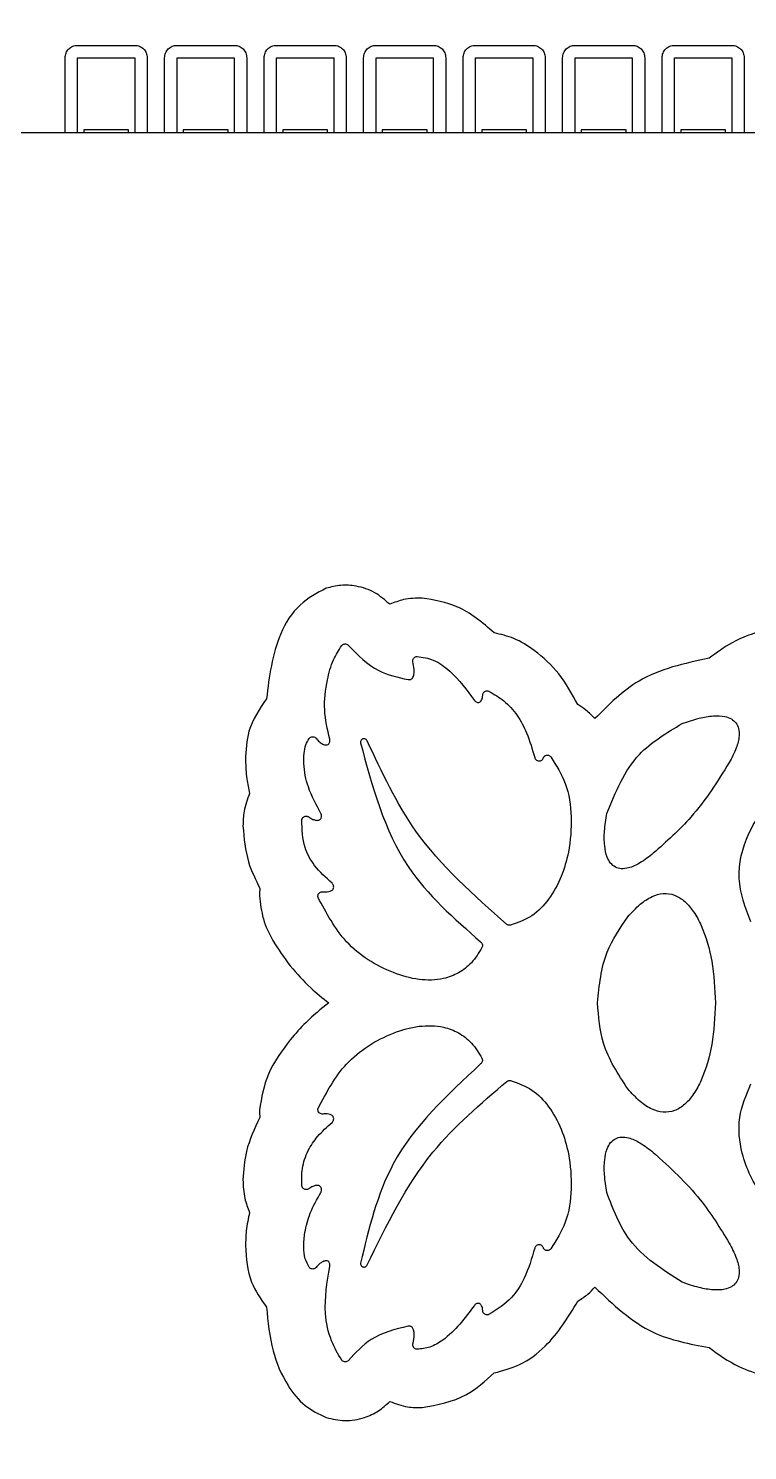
# Model space of a CAD drawing. Header units: millimetres. Extents: x -45 to 54, y -60 to 45.
# Drawn here: x -14.51 to -11.62, y 11.02 to 16.74 of the extents above; entities that cross this region are included whole.
import ezdxf

# ---------------------------------------------------------------- set-up
doc = ezdxf.new("R2010")
doc.units = ezdxf.units.MM

msp = doc.modelspace()

# ---------------------------------------------------------------- linework, layer by layer
at = {"color": 7, "linetype": 'Continuous', "lineweight": 25}
for p, q in [((-14.3105, 16.6679), (-14.0805, 16.6679)), ((-13.9105, 16.6679), (-13.6805, 16.6679)), ((-13.5105, 16.6679), (-13.2805, 16.6679)), ((-13.1105, 16.6679), (-12.8805, 16.6679)), ((-12.7105, 16.6679), (-12.4805, 16.6679)), ((-12.3105, 16.6679), (-12.0805, 16.6679)), ((-11.9105, 16.6679), (-11.6805, 16.6679)), ((-14.3605, 16.3179), (-14.3605, 16.6179)), ((-14.3105, 16.6179), (-14.0805, 16.6179)), ((-14.3105, 16.3179), (-14.3105, 16.6179)), ((-14.0805, 16.6179), (-14.0805, 16.3179)), ((-14.0305, 16.6179), (-14.0305, 16.3179)), ((-13.9605, 16.3179), (-13.9605, 16.6179)), ((-13.9105, 16.3179), (-13.9105, 16.6179)), ((-13.9105, 16.6179), (-13.6805, 16.6179)), ((-13.6805, 16.6179), (-13.6805, 16.3179)), ((-13.6305, 16.6179), (-13.6305, 16.3179)), ((-13.5605, 16.3179), (-13.5605, 16.6179)), ((-13.5105, 16.3179), (-13.5105, 16.6179)), ((-13.5105, 16.6179), (-13.2805, 16.6179)), ((-13.2805, 16.6179), (-13.2805, 16.3179)), ((-13.2305, 16.6179), (-13.2305, 16.3179)), ((-13.1605, 16.3179), (-13.1605, 16.6179)), ((-13.1105, 16.3179), (-13.1105, 16.6179)), ((-13.1105, 16.6179), (-12.8805, 16.6179)), ((-12.8805, 16.6179), (-12.8805, 16.3179)), ((-12.8305, 16.6179), (-12.8305, 16.3179)), ((-12.7605, 16.3179), (-12.7605, 16.6179)), ((-12.7105, 16.3179), (-12.7105, 16.6179)), ((-12.7105, 16.6179), (-12.4805, 16.6179)), ((-12.4805, 16.6179), (-12.4805, 16.3179)), ((-12.4305, 16.6179), (-12.4305, 16.3179)), ((-12.3605, 16.3179), (-12.3605, 16.6179)), ((-12.3105, 16.6179), (-12.0805, 16.6179)), ((-12.3105, 16.3179), (-12.3105, 16.6179)), ((-12.0805, 16.6179), (-12.0805, 16.3179)), ((-12.0305, 16.6179), (-12.0305, 16.3179)), ((-11.9605, 16.3179), (-11.9605, 16.6179)), ((-11.9105, 16.3179), (-11.9105, 16.6179)), ((-11.9105, 16.6179), (-11.6805, 16.6179)), ((-11.6805, 16.6179), (-11.6805, 16.3179)), ((-11.6305, 16.6179), (-11.6305, 16.3179)), ((-14.8955, 16.3179), (-7.8955, 16.3179)), ((-14.2855, 16.3279), (-14.2855, 16.3179)), ((-14.1055, 16.3279), (-14.2855, 16.3279)), ((-14.1055, 16.3179), (-14.1055, 16.3279)), ((-13.7055, 16.3279), (-13.8855, 16.3279)), ((-13.8855, 16.3279), (-13.8855, 16.3179)), ((-13.7055, 16.3179), (-13.7055, 16.3279)), ((-13.3055, 16.3279), (-13.4855, 16.3279)), ((-13.4855, 16.3279), (-13.4855, 16.3179)), ((-13.3055, 16.3179), (-13.3055, 16.3279)), ((-13.0855, 16.3279), (-13.0855, 16.3179)), ((-12.9055, 16.3279), (-13.0855, 16.3279)), ((-12.9055, 16.3179), (-12.9055, 16.3279)), ((-12.5055, 16.3279), (-12.6855, 16.3279)), ((-12.6855, 16.3279), (-12.6855, 16.3179)), ((-12.5055, 16.3179), (-12.5055, 16.3279)), ((-12.1055, 16.3279), (-12.2855, 16.3279)), ((-12.2855, 16.3279), (-12.2855, 16.3179)), ((-12.1055, 16.3179), (-12.1055, 16.3279)), ((-11.7055, 16.3279), (-11.8855, 16.3279)), ((-11.8855, 16.3279), (-11.8855, 16.3179)), ((-11.7055, 16.3179), (-11.7055, 16.3279))]:
    msp.add_line(p, q, dxfattribs=at)
msp.add_arc((0, 0), 45, 58.79596, 306.95417, dxfattribs=at)
for points, knots in [([(-14.3605, 16.6179), (-14.3598, 16.6244), (-14.3583, 16.6375), (-14.3485, 16.6514), (-14.3386, 16.6598), (-14.327, 16.6662), (-14.3172, 16.6672), (-14.3105, 16.6679)], [0, 0, 0, 0, 0.249526, 0.499052, 0.62441, 0.746441, 1, 1, 1, 1]), ([(-14.0805, 16.6679), (-14.0739, 16.6672), (-14.0608, 16.6657), (-14.047, 16.6559), (-14.0386, 16.646), (-14.0322, 16.6344), (-14.0312, 16.6246), (-14.0305, 16.6179)], [0, 0, 0, 0, 0.249526, 0.499052, 0.62441, 0.746441, 1, 1, 1, 1]), ([(-13.9605, 16.6179), (-13.9598, 16.6244), (-13.9583, 16.6375), (-13.9485, 16.6514), (-13.9386, 16.6598), (-13.927, 16.6662), (-13.9172, 16.6672), (-13.9105, 16.6679)], [0, 0, 0, 0, 0.249526, 0.499052, 0.62441, 0.746441, 1, 1, 1, 1]), ([(-13.6805, 16.6679), (-13.6739, 16.6672), (-13.6608, 16.6657), (-13.647, 16.6559), (-13.6386, 16.646), (-13.6322, 16.6344), (-13.6312, 16.6246), (-13.6305, 16.6179)], [0, 0, 0, 0, 0.249526, 0.499052, 0.62441, 0.746441, 1, 1, 1, 1]), ([(-13.5605, 16.6179), (-13.5598, 16.6244), (-13.5583, 16.6375), (-13.5485, 16.6514), (-13.5386, 16.6598), (-13.527, 16.6662), (-13.5172, 16.6672), (-13.5105, 16.6679)], [0, 0, 0, 0, 0.249526, 0.499052, 0.62441, 0.746441, 1, 1, 1, 1]), ([(-13.2805, 16.6679), (-13.2739, 16.6672), (-13.2608, 16.6657), (-13.247, 16.6559), (-13.2386, 16.646), (-13.2322, 16.6344), (-13.2312, 16.6246), (-13.2305, 16.6179)], [0, 0, 0, 0, 0.249526, 0.499052, 0.62441, 0.746441, 1, 1, 1, 1]), ([(-13.1605, 16.6179), (-13.1598, 16.6244), (-13.1583, 16.6375), (-13.1485, 16.6514), (-13.1386, 16.6598), (-13.127, 16.6662), (-13.1172, 16.6672), (-13.1105, 16.6679)], [0, 0, 0, 0, 0.249526, 0.499052, 0.62441, 0.746441, 1, 1, 1, 1]), ([(-12.8805, 16.6679), (-12.8739, 16.6672), (-12.8608, 16.6657), (-12.847, 16.6559), (-12.8386, 16.646), (-12.8322, 16.6344), (-12.8312, 16.6246), (-12.8305, 16.6179)], [0, 0, 0, 0, 0.249526, 0.499052, 0.62441, 0.746441, 1, 1, 1, 1]), ([(-12.7605, 16.6179), (-12.7598, 16.6244), (-12.7583, 16.6375), (-12.7485, 16.6514), (-12.7386, 16.6598), (-12.727, 16.6662), (-12.7172, 16.6672), (-12.7105, 16.6679)], [0, 0, 0, 0, 0.249526, 0.499052, 0.62441, 0.746441, 1, 1, 1, 1]), ([(-12.4805, 16.6679), (-12.4739, 16.6672), (-12.4608, 16.6657), (-12.447, 16.6559), (-12.4386, 16.646), (-12.4322, 16.6344), (-12.4312, 16.6246), (-12.4305, 16.6179)], [0, 0, 0, 0, 0.249526, 0.499052, 0.62441, 0.746441, 1, 1, 1, 1]), ([(-12.3605, 16.6179), (-12.3598, 16.6244), (-12.3583, 16.6375), (-12.3485, 16.6514), (-12.3386, 16.6598), (-12.327, 16.6662), (-12.3172, 16.6672), (-12.3105, 16.6679)], [0, 0, 0, 0, 0.249526, 0.499052, 0.62441, 0.746441, 1, 1, 1, 1]), ([(-12.0805, 16.6679), (-12.0739, 16.6672), (-12.0608, 16.6657), (-12.047, 16.6559), (-12.0386, 16.646), (-12.0322, 16.6344), (-12.0312, 16.6246), (-12.0305, 16.6179)], [0, 0, 0, 0, 0.249526, 0.499052, 0.62441, 0.746441, 1, 1, 1, 1]), ([(-11.9605, 16.6179), (-11.9598, 16.6244), (-11.9583, 16.6375), (-11.9485, 16.6514), (-11.9386, 16.6598), (-11.927, 16.6662), (-11.9172, 16.6672), (-11.9105, 16.6679)], [0, 0, 0, 0, 0.249526, 0.499052, 0.62441, 0.746441, 1, 1, 1, 1]), ([(-11.6805, 16.6679), (-11.6739, 16.6672), (-11.6608, 16.6657), (-11.647, 16.6559), (-11.6386, 16.646), (-11.6322, 16.6344), (-11.6312, 16.6246), (-11.6305, 16.6179)], [0, 0, 0, 0, 0.249526, 0.499052, 0.62441, 0.746441, 1, 1, 1, 1]), ([(-13.3108, 14.4851), (-13.3481, 14.4653), (-13.4272, 14.4234), (-13.5234, 14.2656), (-13.5399, 14.13), (-13.5507, 14.041)], [0, 0, 0, 0, 0.235105, 0.498076, 1, 1, 1, 1]), ([(-13.3108, 14.4851), (-13.3481, 14.4653), (-13.4272, 14.4234), (-13.5234, 14.2656), (-13.5399, 14.13), (-13.5507, 14.041)], [0, 0, 0, 0, 0.235105, 0.498076, 1, 1, 1, 1]), ([(-13.0552, 14.4205), (-13.0745, 14.4374), (-13.1138, 14.4718), (-13.1843, 14.4951), (-13.2518, 14.4997), (-13.2914, 14.4899), (-13.3108, 14.4851)], [0, 0, 0, 0, 0.275087, 0.561203, 0.784913, 1, 1, 1, 1]), ([(-13.0552, 14.4205), (-13.0745, 14.4374), (-13.1138, 14.4718), (-13.1843, 14.4951), (-13.2518, 14.4997), (-13.2914, 14.4899), (-13.3108, 14.4851)], [0, 0, 0, 0, 0.275087, 0.561203, 0.784913, 1, 1, 1, 1]), ([(-12.9249, 14.4452), (-12.9501, 14.4449), (-12.9951, 14.4442), (-13.0368, 14.4278), (-13.0552, 14.4205)], [0, 0, 0, 0, 0.56, 1, 1, 1, 1]), ([(-12.9249, 14.4452), (-12.9501, 14.4449), (-12.9951, 14.4442), (-13.0368, 14.4278), (-13.0552, 14.4205)], [0, 0, 0, 0, 0.56, 1, 1, 1, 1]), ([(-12.6355, 14.3056), (-12.6828, 14.3465), (-12.7672, 14.4194), (-12.8767, 14.4373), (-12.9249, 14.4452)], [0, 0, 0, 0, 0.56, 1, 1, 1, 1]), ([(-12.6355, 14.3056), (-12.6828, 14.3465), (-12.7672, 14.4194), (-12.8767, 14.4373), (-12.9249, 14.4452)], [0, 0, 0, 0, 0.56, 1, 1, 1, 1]), ([(-12.2992, 14.0171), (-12.3226, 14.0598), (-12.3679, 14.1426), (-12.4614, 14.2288), (-12.5506, 14.2858), (-12.6087, 14.2994), (-12.6355, 14.3056)], [0, 0, 0, 0, 0.3163845, 0.6128166, 0.8214026, 1, 1, 1, 1]), ([(-12.2992, 14.0171), (-12.3226, 14.0598), (-12.3679, 14.1426), (-12.4614, 14.2288), (-12.5506, 14.2858), (-12.6087, 14.2994), (-12.6355, 14.3056)], [0, 0, 0, 0, 0.316384, 0.612817, 0.821403, 1, 1, 1, 1]), ([(-11.5486, 14.3185), (-11.5935, 14.3033), (-11.6735, 14.2761), (-11.7415, 14.226), (-11.7713, 14.2039)], [0, 0, 0, 0, 0.56, 1, 1, 1, 1]), ([(-11.5486, 14.3185), (-11.5935, 14.3033), (-11.6735, 14.2761), (-11.7415, 14.226), (-11.7713, 14.2039)], [0, 0, 0, 0, 0.56, 1, 1, 1, 1]), ([(-13.2968, 13.8777), (-13.3058, 13.9172), (-13.324, 13.9961), (-13.3101, 14.1051), (-13.2874, 14.1934), (-13.2604, 14.236), (-13.2485, 14.2547)], [0, 0, 0, 0, 0.307575, 0.615707, 0.831461, 1, 1, 1, 1]), ([(-13.2968, 13.8777), (-13.3058, 13.9172), (-13.324, 13.9961), (-13.3101, 14.1051), (-13.2874, 14.1934), (-13.2604, 14.236), (-13.2485, 14.2547)], [0, 0, 0, 0, 0.307575, 0.615707, 0.831461, 1, 1, 1, 1]), ([(-13.2485, 14.2547), (-13.2472, 14.256), (-13.2446, 14.2586), (-13.2391, 14.2609), (-13.2327, 14.2614), (-13.2262, 14.2596), (-13.2228, 14.2566), (-13.2212, 14.2551)], [0, 0, 0, 0, 0.174859, 0.365872, 0.564281, 0.792321, 1, 1, 1, 1]), ([(-13.2485, 14.2547), (-13.2472, 14.256), (-13.2446, 14.2586), (-13.2391, 14.2609), (-13.2327, 14.2614), (-13.2262, 14.2596), (-13.2228, 14.2566), (-13.2212, 14.2551)], [0, 0, 0, 0, 0.174859, 0.365872, 0.564281, 0.792321, 1, 1, 1, 1]), ([(-13.2212, 14.2551), (-13.1836, 14.2163), (-13.1163, 14.147), (-13.0226, 14.1266), (-12.9813, 14.1176)], [0, 0, 0, 0, 0.56, 1, 1, 1, 1]), ([(-13.2212, 14.2551), (-13.1836, 14.2163), (-13.1163, 14.147), (-13.0226, 14.1266), (-12.9813, 14.1176)], [0, 0, 0, 0, 0.56, 1, 1, 1, 1]), ([(-12.9813, 14.1176), (-12.9795, 14.1175), (-12.9761, 14.1173), (-12.9712, 14.1185), (-12.9672, 14.1208), (-12.9612, 14.127), (-12.9572, 14.1409), (-12.957, 14.1628), (-12.9602, 14.1789), (-12.9621, 14.1885)], [0, 0, 0, 0, 0.0644268, 0.1206468, 0.1729384, 0.2251295, 0.4230195, 0.6587234, 1, 1, 1, 1]), ([(-12.9813, 14.1176), (-12.9795, 14.1175), (-12.9761, 14.1173), (-12.9712, 14.1185), (-12.9672, 14.1208), (-12.9612, 14.127), (-12.9572, 14.1409), (-12.957, 14.1628), (-12.9602, 14.1789), (-12.9621, 14.1885)], [0, 0, 0, 0, 0.064427, 0.120647, 0.172938, 0.22513, 0.42302, 0.658723, 1, 1, 1, 1]), ([(-12.9621, 14.1885), (-12.9624, 14.1903), (-12.963, 14.1941), (-12.9615, 14.2001), (-12.9579, 14.2057), (-12.9522, 14.2098), (-12.9476, 14.2104), (-12.9454, 14.2107)], [0, 0, 0, 0, 0.173874, 0.365221, 0.564653, 0.793353, 1, 1, 1, 1]), ([(-12.9454, 14.2107), (-12.9231, 14.2074), (-12.8743, 14.2001), (-12.792, 14.1377), (-12.7456, 14.0754), (-12.715, 14.0343)], [0, 0, 0, 0, 0.222374, 0.48752, 1, 1, 1, 1]), ([(-12.9454, 14.2107), (-12.9231, 14.2074), (-12.8743, 14.2001), (-12.792, 14.1377), (-12.7456, 14.0754), (-12.715, 14.0343)], [0, 0, 0, 0, 0.222374, 0.48752, 1, 1, 1, 1]), ([(-11.7713, 14.2039), (-11.8706, 14.1826), (-12.0477, 14.1446), (-12.1748, 14.0169), (-12.2307, 13.9608)], [0, 0, 0, 0, 0.56, 1, 1, 1, 1]), ([(-11.7713, 14.2039), (-11.8706, 14.1826), (-12.0477, 14.1446), (-12.1748, 14.0169), (-12.2307, 13.9608)], [0, 0, 0, 0, 0.56, 1, 1, 1, 1]), ([(-12.6817, 14.0547), (-12.6816, 14.0561), (-12.6814, 14.0589), (-12.6797, 14.0631), (-12.6769, 14.0671), (-12.6729, 14.0702), (-12.6682, 14.0721), (-12.6634, 14.0725), (-12.6589, 14.0718), (-12.6563, 14.0705), (-12.6551, 14.0699)], [0, 0, 0, 0, 0.109803, 0.231664, 0.363137, 0.5, 0.636863, 0.768336, 0.890197, 1, 1, 1, 1]), ([(-12.6551, 14.0699), (-12.6351, 14.0582), (-12.592, 14.0332), (-12.5404, 13.9753), (-12.4993, 13.8967), (-12.4821, 13.8375), (-12.4723, 13.8039)], [0, 0, 0, 0, 0.207298, 0.4460873, 0.6858362, 1, 1, 1, 1]), ([(-12.6551, 14.0699), (-12.6351, 14.0582), (-12.592, 14.0332), (-12.5404, 13.9753), (-12.4993, 13.8967), (-12.4821, 13.8375), (-12.4723, 13.8039)], [0, 0, 0, 0, 0.207298, 0.446087, 0.685836, 1, 1, 1, 1]), ([(-13.5507, 14.041), (-13.5792, 13.9989), (-13.63, 13.9237), (-13.6337, 13.8335), (-13.6354, 13.7938)], [0, 0, 0, 0, 0.56, 1, 1, 1, 1]), ([(-13.5507, 14.041), (-13.5792, 13.9989), (-13.63, 13.9237), (-13.6337, 13.8335), (-13.6354, 13.7938)], [0, 0, 0, 0, 0.56, 1, 1, 1, 1]), ([(-12.715, 14.0343), (-12.7137, 14.0327), (-12.7112, 14.0296), (-12.7061, 14.0267), (-12.7005, 14.0256), (-12.6948, 14.0266), (-12.6896, 14.0301), (-12.6853, 14.0361), (-12.6824, 14.0445), (-12.682, 14.0511), (-12.6817, 14.0547)], [0, 0, 0, 0, 0.111305, 0.215039, 0.314202, 0.413569, 0.520999, 0.647039, 0.80309, 1, 1, 1, 1]), ([(-12.2307, 13.9608), (-12.2422, 13.9729), (-12.2627, 13.9946), (-12.2881, 14.0102), (-12.2992, 14.0171)], [0, 0, 0, 0, 0.56, 1, 1, 1, 1]), ([(-12.2307, 13.9608), (-12.2422, 13.9729), (-12.2627, 13.9946), (-12.2881, 14.0102), (-12.2992, 14.0171)], [0, 0, 0, 0, 0.56, 1, 1, 1, 1]), ([(-11.8795, 13.941), (-11.8571, 13.9488), (-11.8162, 13.963), (-11.7583, 13.9731), (-11.7138, 13.9721), (-11.6822, 13.9615), (-11.6619, 13.9444), (-11.651, 13.9198), (-11.6497, 13.8847), (-11.6622, 13.8374), (-11.6803, 13.8032), (-11.6906, 13.7838)], [0, 0, 0, 0, 0.179315, 0.325779, 0.441331, 0.511381, 0.573228, 0.635911, 0.708996, 0.834184, 1, 1, 1, 1]), ([(-11.8795, 13.941), (-11.8571, 13.9488), (-11.8162, 13.963), (-11.7583, 13.9731), (-11.7138, 13.9721), (-11.6822, 13.9615), (-11.6619, 13.9444), (-11.651, 13.9198), (-11.6497, 13.8847), (-11.6622, 13.8374), (-11.6803, 13.8032), (-11.6906, 13.7838)], [0, 0, 0, 0, 0.179315, 0.325779, 0.441331, 0.511381, 0.573228, 0.635911, 0.708996, 0.834184, 1, 1, 1, 1]), ([(-12.1829, 13.5796), (-12.1474, 13.6658), (-12.0841, 13.8198), (-11.942, 13.904), (-11.8795, 13.941)], [0, 0, 0, 0, 0.56, 1, 1, 1, 1]), ([(-12.1829, 13.5796), (-12.1474, 13.6658), (-12.0841, 13.8198), (-11.942, 13.904), (-11.8795, 13.941)], [0, 0, 0, 0, 0.56, 1, 1, 1, 1]), ([(-13.3324, 13.5799), (-13.3511, 13.6144), (-13.3851, 13.6771), (-13.402, 13.7617), (-13.4008, 13.819), (-13.3946, 13.8539), (-13.3843, 13.8725), (-13.3796, 13.8809)], [0, 0, 0, 0, 0.369114, 0.670329, 0.800341, 0.910152, 1, 1, 1, 1]), ([(-13.3324, 13.5799), (-13.3511, 13.6144), (-13.3851, 13.6771), (-13.402, 13.7617), (-13.4008, 13.819), (-13.3946, 13.8539), (-13.3843, 13.8725), (-13.3796, 13.8809)], [0, 0, 0, 0, 0.369114, 0.670329, 0.800341, 0.910152, 1, 1, 1, 1]), ([(-13.3796, 13.8809), (-13.3784, 13.8822), (-13.3758, 13.8851), (-13.3702, 13.8877), (-13.3636, 13.8884), (-13.3569, 13.8866), (-13.3534, 13.8834), (-13.3518, 13.8819)], [0, 0, 0, 0, 0.1739029, 0.3652399, 0.5646422, 0.793323, 1, 1, 1, 1]), ([(-13.3796, 13.8809), (-13.3784, 13.8822), (-13.3758, 13.8851), (-13.3702, 13.8877), (-13.3636, 13.8884), (-13.3569, 13.8866), (-13.3534, 13.8834), (-13.3518, 13.8819)], [0, 0, 0, 0, 0.173903, 0.36524, 0.564642, 0.793323, 1, 1, 1, 1]), ([(-13.3518, 13.8819), (-13.3472, 13.8768), (-13.3392, 13.868), (-13.3275, 13.8594), (-13.3185, 13.8556), (-13.3122, 13.8545), (-13.306, 13.8552), (-13.3003, 13.8585), (-13.2966, 13.8644), (-13.2952, 13.8711), (-13.2962, 13.8755), (-13.2968, 13.8777)], [0, 0, 0, 0, 0.2509797, 0.435414, 0.5291976, 0.6054395, 0.669598, 0.7539666, 0.8352345, 0.9174895, 1, 1, 1, 1]), ([(-13.1458, 13.8711), (-13.1465, 13.8726), (-13.1481, 13.8756), (-13.1523, 13.8789), (-13.1573, 13.8804), (-13.1625, 13.88), (-13.1672, 13.8779), (-13.1708, 13.8741), (-13.173, 13.8692), (-13.1729, 13.8658), (-13.1728, 13.8641)], [0, 0, 0, 0, 0.120729, 0.25, 0.379271, 0.5, 0.620729, 0.75, 0.879271, 1, 1, 1, 1]), ([(-13.1728, 13.8641), (-13.1254, 13.6874), (-13.0409, 13.3718), (-12.7972, 13.1575), (-12.6899, 13.0632)], [0, 0, 0, 0, 0.56, 1, 1, 1, 1]), ([(-13.1728, 13.8641), (-13.1254, 13.6874), (-13.0409, 13.3718), (-12.7972, 13.1575), (-12.6899, 13.0632)], [0, 0, 0, 0, 0.56, 1, 1, 1, 1]), ([(-12.5846, 13.1336), (-12.7174, 13.2506), (-12.9546, 13.4597), (-13.0874, 13.7454), (-13.1458, 13.8711)], [0, 0, 0, 0, 0.56, 1, 1, 1, 1]), ([(-12.5846, 13.1336), (-12.7174, 13.2506), (-12.9546, 13.4597), (-13.0874, 13.7454), (-13.1458, 13.8711)], [0, 0, 0, 0, 0.56, 1, 1, 1, 1]), ([(-13.6354, 13.7938), (-13.6344, 13.7686), (-13.6327, 13.7236), (-13.6231, 13.6796), (-13.6189, 13.6603)], [0, 0, 0, 0, 0.56, 1, 1, 1, 1]), ([(-13.6354, 13.7938), (-13.6344, 13.7686), (-13.6327, 13.7236), (-13.6231, 13.6796), (-13.6189, 13.6603)], [0, 0, 0, 0, 0.56, 1, 1, 1, 1]), ([(-12.4077, 13.807), (-12.3858, 13.7723), (-12.3395, 13.699), (-12.3217, 13.5635), (-12.3329, 13.4027), (-12.3874, 13.2605), (-12.4799, 13.1621), (-12.5402, 13.1409), (-12.5701, 13.1304)], [0, 0, 0, 0, 0.153396, 0.324398, 0.503887, 0.761837, 0.881529, 1, 1, 1, 1]), ([(-12.4077, 13.807), (-12.3858, 13.7723), (-12.3395, 13.699), (-12.3217, 13.5635), (-12.3329, 13.4027), (-12.3874, 13.2605), (-12.4799, 13.1621), (-12.5402, 13.1409), (-12.5701, 13.1304)], [0, 0, 0, 0, 0.153396, 0.324398, 0.503887, 0.761837, 0.881529, 1, 1, 1, 1]), ([(-12.4723, 13.8039), (-12.4718, 13.8024), (-12.4707, 13.7993), (-12.4673, 13.795), (-12.4624, 13.7917), (-12.4562, 13.7901), (-12.4499, 13.7907), (-12.4445, 13.7933), (-12.4405, 13.797), (-12.439, 13.8), (-12.4383, 13.8014)], [0, 0, 0, 0, 0.1036888, 0.2236874, 0.357699, 0.5, 0.642301, 0.7763126, 0.8963112, 1, 1, 1, 1]), ([(-12.4383, 13.8014), (-12.4378, 13.8027), (-12.4368, 13.8055), (-12.4339, 13.8092), (-12.4298, 13.8122), (-12.4248, 13.814), (-12.4195, 13.8141), (-12.4146, 13.8128), (-12.4106, 13.8103), (-12.4086, 13.8081), (-12.4077, 13.807)], [0, 0, 0, 0, 0.107787, 0.229075, 0.361391, 0.5, 0.638609, 0.770925, 0.892213, 1, 1, 1, 1]), ([(-11.6906, 13.7838), (-11.7382, 13.7078), (-11.8233, 13.572), (-11.9431, 13.4662), (-11.9958, 13.4196)], [0, 0, 0, 0, 0.56, 1, 1, 1, 1]), ([(-11.6906, 13.7838), (-11.7382, 13.7078), (-11.8233, 13.572), (-11.9431, 13.4662), (-11.9958, 13.4196)], [0, 0, 0, 0, 0.56, 1, 1, 1, 1]), ([(-11.6033, 13.1438), (-11.6254, 13.2012), (-11.67, 13.3174), (-11.6235, 13.4937), (-11.5306, 13.6367), (-11.4424, 13.6982), (-11.3969, 13.7299)], [0, 0, 0, 0, 0.263848, 0.533367, 0.759004, 1, 1, 1, 1]), ([(-11.6033, 13.1438), (-11.6254, 13.2012), (-11.67, 13.3174), (-11.6235, 13.4937), (-11.5306, 13.6367), (-11.4424, 13.6982), (-11.3969, 13.7299)], [0, 0, 0, 0, 0.263848, 0.533367, 0.759004, 1, 1, 1, 1]), ([(-13.6189, 13.6603), (-13.6278, 13.6366), (-13.6437, 13.5941), (-13.645, 13.549), (-13.6455, 13.5291)], [0, 0, 0, 0, 0.56, 1, 1, 1, 1]), ([(-13.6189, 13.6603), (-13.6278, 13.6366), (-13.6437, 13.5941), (-13.645, 13.549), (-13.6455, 13.5291)], [0, 0, 0, 0, 0.56, 1, 1, 1, 1]), ([(-13.4089, 13.5526), (-13.4086, 13.5539), (-13.4081, 13.5568), (-13.406, 13.561), (-13.4026, 13.5647), (-13.3982, 13.5674), (-13.3931, 13.5688), (-13.3881, 13.5686), (-13.3836, 13.5672), (-13.3812, 13.5656), (-13.38, 13.5648)], [0, 0, 0, 0, 0.10927, 0.230984, 0.36268, 0.5, 0.63732, 0.769016, 0.89073, 1, 1, 1, 1]), ([(-13.2873, 13.2991), (-13.3121, 13.3216), (-13.3572, 13.3624), (-13.4063, 13.4501), (-13.408, 13.5152), (-13.4089, 13.5526)], [0, 0, 0, 0, 0.34268, 0.622329, 1, 1, 1, 1]), ([(-13.2873, 13.2991), (-13.3121, 13.3216), (-13.3572, 13.3624), (-13.4063, 13.4501), (-13.408, 13.5152), (-13.4089, 13.5526)], [0, 0, 0, 0, 0.34268, 0.622329, 1, 1, 1, 1]), ([(-13.38, 13.5648), (-13.3748, 13.5616), (-13.366, 13.556), (-13.3535, 13.5518), (-13.3445, 13.5515), (-13.3384, 13.5532), (-13.334, 13.5567), (-13.3302, 13.5625), (-13.3292, 13.5694), (-13.3302, 13.5758), (-13.3317, 13.5786), (-13.3324, 13.5799)], [0, 0, 0, 0, 0.244817, 0.420981, 0.520046, 0.600821, 0.672206, 0.740609, 0.875151, 0.939986, 1, 1, 1, 1]), ([(-11.9958, 13.4196), (-12.0133, 13.4058), (-12.0439, 13.3816), (-12.0884, 13.3605), (-12.1232, 13.3556), (-12.1493, 13.3622), (-12.1694, 13.3796), (-12.1849, 13.4093), (-12.1933, 13.4535), (-12.1933, 13.5128), (-12.1866, 13.5559), (-12.1829, 13.5796)], [0, 0, 0, 0, 0.166795, 0.291686, 0.363991, 0.425811, 0.487145, 0.557191, 0.673273, 0.820387, 1, 1, 1, 1]), ([(-11.9958, 13.4196), (-12.0133, 13.4058), (-12.0439, 13.3816), (-12.0884, 13.3605), (-12.1232, 13.3556), (-12.1493, 13.3622), (-12.1694, 13.3796), (-12.1849, 13.4093), (-12.1933, 13.4535), (-12.1933, 13.5128), (-12.1866, 13.5559), (-12.1829, 13.5796)], [0, 0, 0, 0, 0.166795, 0.291686, 0.363991, 0.425811, 0.487145, 0.557191, 0.673273, 0.820387, 1, 1, 1, 1]), ([(-13.6455, 13.5291), (-13.6414, 13.4799), (-13.634, 13.392), (-13.5946, 13.3134), (-13.5773, 13.2788)], [0, 0, 0, 0, 0.56, 1, 1, 1, 1]), ([(-13.6455, 13.5291), (-13.6414, 13.4799), (-13.634, 13.392), (-13.5946, 13.3134), (-13.5773, 13.2788)], [0, 0, 0, 0, 0.56, 1, 1, 1, 1]), ([(-13.5773, 13.2788), (-13.5779, 13.2732), (-13.579, 13.2631), (-13.5792, 13.253), (-13.5792, 13.2486)], [0, 0, 0, 0, 0.56, 1, 1, 1, 1]), ([(-13.3245, 13.2647), (-13.3188, 13.2643), (-13.3088, 13.2636), (-13.2966, 13.2656), (-13.2891, 13.269), (-13.2848, 13.2726), (-13.2817, 13.2773), (-13.2804, 13.2833), (-13.2813, 13.2896), (-13.2835, 13.2951), (-13.2861, 13.2978), (-13.2873, 13.2991)], [0, 0, 0, 0, 0.245592, 0.423882, 0.515182, 0.591539, 0.658943, 0.752531, 0.842805, 0.927466, 1, 1, 1, 1]), ([(-13.3245, 13.2647), (-13.3188, 13.2643), (-13.3088, 13.2636), (-13.2966, 13.2656), (-13.2891, 13.269), (-13.2848, 13.2726), (-13.2817, 13.2773), (-13.2804, 13.2833), (-13.2813, 13.2896), (-13.2835, 13.2951), (-13.2861, 13.2978), (-13.2873, 13.2991)], [0, 0, 0, 0, 0.2455915, 0.4238818, 0.5151824, 0.5915388, 0.6589427, 0.7525312, 0.8428052, 0.927466, 1, 1, 1, 1]), ([(-13.5792, 13.2486), (-13.5756, 13.217), (-13.5685, 13.1541), (-13.5231, 13.0584), (-13.4799, 12.9997), (-13.4554, 12.9663)], [0, 0, 0, 0, 0.302411, 0.602785, 1, 1, 1, 1]), ([(-13.5792, 13.2486), (-13.5756, 13.217), (-13.5685, 13.1541), (-13.5231, 13.0584), (-13.4799, 12.9997), (-13.4554, 12.9663)], [0, 0, 0, 0, 0.302411, 0.602785, 1, 1, 1, 1]), ([(-13.3435, 13.242), (-13.3439, 13.244), (-13.3447, 13.2481), (-13.3429, 13.2547), (-13.3391, 13.26), (-13.3342, 13.2633), (-13.3293, 13.2648), (-13.3261, 13.2648), (-13.3245, 13.2647)], [0, 0, 0, 0, 0.170998, 0.362841, 0.564596, 0.720832, 0.867424, 1, 1, 1, 1]), ([(-13.3435, 13.242), (-13.3439, 13.244), (-13.3447, 13.2481), (-13.3429, 13.2547), (-13.3391, 13.26), (-13.3342, 13.2633), (-13.3293, 13.2648), (-13.3261, 13.2648), (-13.3245, 13.2647)], [0, 0, 0, 0, 0.170998, 0.362841, 0.564596, 0.720832, 0.867424, 1, 1, 1, 1]), ([(-12.6847, 13.0403), (-12.6976, 13.019), (-12.722, 12.9787), (-12.7771, 12.9361), (-12.8493, 12.909), (-12.9411, 12.9075), (-13.0796, 12.9473), (-13.2408, 13.048), (-13.31, 13.1787), (-13.3435, 13.242)], [0, 0, 0, 0, 0.087472, 0.165684, 0.24103, 0.357561, 0.483245, 0.74972, 1, 1, 1, 1]), ([(-12.6847, 13.0403), (-12.6976, 13.019), (-12.722, 12.9787), (-12.7771, 12.9361), (-12.8493, 12.909), (-12.9411, 12.9075), (-13.0796, 12.9473), (-13.2408, 13.048), (-13.31, 13.1787), (-13.3435, 13.242)], [0, 0, 0, 0, 0.087472, 0.165684, 0.24103, 0.357561, 0.483245, 0.74972, 1, 1, 1, 1]), ([(-12.0983, 13.1632), (-12.0823, 13.1811), (-12.0537, 13.2131), (-12.0051, 13.2461), (-11.9566, 13.2608), (-11.9086, 13.254), (-11.866, 13.226), (-11.8304, 13.1827), (-11.7888, 13.1037), (-11.754, 12.98), (-11.749, 12.8741), (-11.7463, 12.8179)], [0, 0, 0, 0, 0.1018473, 0.1821328, 0.2473786, 0.3130164, 0.3814894, 0.4595868, 0.5494227, 0.7605956, 1, 1, 1, 1]), ([(-12.0983, 13.1632), (-12.0823, 13.1811), (-12.0537, 13.2131), (-12.0051, 13.2461), (-11.9566, 13.2608), (-11.9086, 13.254), (-11.866, 13.226), (-11.8304, 13.1827), (-11.7888, 13.1037), (-11.754, 12.98), (-11.749, 12.8741), (-11.7463, 12.8179)], [0, 0, 0, 0, 0.101847, 0.182133, 0.247379, 0.313016, 0.381489, 0.459587, 0.549423, 0.760596, 1, 1, 1, 1]), ([(-12.2199, 12.8179), (-12.2131, 12.8883), (-12.201, 13.0141), (-12.1297, 13.1177), (-12.0983, 13.1632)], [0, 0, 0, 0, 0.56, 1, 1, 1, 1]), ([(-12.2199, 12.8179), (-12.2131, 12.8883), (-12.201, 13.0141), (-12.1297, 13.1177), (-12.0983, 13.1632)], [0, 0, 0, 0, 0.56, 1, 1, 1, 1]), ([(-12.5701, 13.1304), (-12.573, 13.1301), (-12.5783, 13.1297), (-12.5827, 13.1324), (-12.5846, 13.1336)], [0, 0, 0, 0, 0.56, 1, 1, 1, 1]), ([(-12.6899, 13.0632), (-12.6882, 13.0616), (-12.6847, 13.0583), (-12.6825, 13.0517), (-12.6826, 13.0454), (-12.684, 13.0419), (-12.6847, 13.0403)], [0, 0, 0, 0, 0.272085, 0.56196, 0.787913, 1, 1, 1, 1]), ([(-12.6899, 13.0632), (-12.6882, 13.0616), (-12.6847, 13.0583), (-12.6825, 13.0517), (-12.6826, 13.0454), (-12.684, 13.0419), (-12.6847, 13.0403)], [0, 0, 0, 0, 0.272085, 0.56196, 0.787913, 1, 1, 1, 1]), ([(-13.4554, 12.9663), (-13.429, 12.9359), (-13.3819, 12.8818), (-13.3255, 12.8374), (-13.3008, 12.8179)], [0, 0, 0, 0, 0.56, 1, 1, 1, 1]), ([(-13.4554, 12.9663), (-13.429, 12.9359), (-13.3819, 12.8818), (-13.3255, 12.8374), (-13.3008, 12.8179)], [0, 0, 0, 0, 0.56, 1, 1, 1, 1]), ([(-13.3008, 12.8179), (-13.3321, 12.7928), (-13.3882, 12.7479), (-13.4348, 12.6935), (-13.4553, 12.6695)], [0, 0, 0, 0, 0.56, 1, 1, 1, 1]), ([(-13.3008, 12.8179), (-13.3321, 12.7928), (-13.3882, 12.7479), (-13.4348, 12.6935), (-13.4553, 12.6695)], [0, 0, 0, 0, 0.56, 1, 1, 1, 1]), ([(-12.0983, 12.4725), (-12.1372, 12.5317), (-12.2065, 12.6373), (-12.2158, 12.7627), (-12.2199, 12.8179)], [0, 0, 0, 0, 0.56, 1, 1, 1, 1]), ([(-12.0983, 12.4725), (-12.1372, 12.5317), (-12.2065, 12.6373), (-12.2158, 12.7627), (-12.2199, 12.8179)], [0, 0, 0, 0, 0.56, 1, 1, 1, 1]), ([(-11.7463, 12.8179), (-11.749, 12.7616), (-11.754, 12.6558), (-11.7888, 12.5321), (-11.8304, 12.453), (-11.866, 12.4098), (-11.9086, 12.3818), (-11.9566, 12.375), (-12.0051, 12.3897), (-12.0537, 12.4227), (-12.0823, 12.4547), (-12.0983, 12.4725)], [0, 0, 0, 0, 0.239404, 0.450577, 0.540413, 0.618511, 0.686984, 0.752622, 0.817867, 0.898153, 1, 1, 1, 1]), ([(-11.7463, 12.8179), (-11.749, 12.7616), (-11.754, 12.6558), (-11.7888, 12.5321), (-11.8304, 12.453), (-11.866, 12.4098), (-11.9086, 12.3818), (-11.9566, 12.375), (-12.0051, 12.3897), (-12.0537, 12.4227), (-12.0823, 12.4547), (-12.0983, 12.4725)], [0, 0, 0, 0, 0.239404, 0.450577, 0.540413, 0.618511, 0.686984, 0.752622, 0.817867, 0.898153, 1, 1, 1, 1]), ([(-13.3435, 12.3938), (-13.31, 12.4571), (-13.2408, 12.5877), (-13.0796, 12.6884), (-12.9411, 12.7283), (-12.8493, 12.7268), (-12.7771, 12.6996), (-12.722, 12.6571), (-12.6976, 12.6168), (-12.6847, 12.5955)], [0, 0, 0, 0, 0.2502804, 0.5167554, 0.6424391, 0.7589703, 0.8343169, 0.9125288, 1, 1, 1, 1]), ([(-13.3435, 12.3938), (-13.31, 12.4571), (-13.2408, 12.5877), (-13.0796, 12.6884), (-12.9411, 12.7283), (-12.8493, 12.7268), (-12.7771, 12.6996), (-12.722, 12.6571), (-12.6976, 12.6168), (-12.6847, 12.5955)], [0, 0, 0, 0, 0.25028, 0.516755, 0.642439, 0.75897, 0.834317, 0.912529, 1, 1, 1, 1]), ([(-13.4553, 12.6695), (-13.4889, 12.6252), (-13.5529, 12.5408), (-13.5708, 12.4366), (-13.5792, 12.3872)], [0, 0, 0, 0, 0.5251657, 1, 1, 1, 1]), ([(-13.4553, 12.6695), (-13.4889, 12.6252), (-13.5529, 12.5408), (-13.5708, 12.4366), (-13.5792, 12.3872)], [0, 0, 0, 0, 0.5251657, 1, 1, 1, 1]), ([(-12.6847, 12.5955), (-12.6839, 12.5933), (-12.6821, 12.5888), (-12.683, 12.5819), (-12.6858, 12.5763), (-12.6886, 12.5738), (-12.6899, 12.5726)], [0, 0, 0, 0, 0.2720877, 0.5619598, 0.7879113, 1, 1, 1, 1]), ([(-12.6847, 12.5955), (-12.6839, 12.5933), (-12.6821, 12.5888), (-12.683, 12.5819), (-12.6858, 12.5763), (-12.6886, 12.5738), (-12.6899, 12.5726)], [0, 0, 0, 0, 0.272088, 0.56196, 0.787911, 1, 1, 1, 1]), ([(-12.6899, 12.5726), (-12.8241, 12.4482), (-13.0637, 12.226), (-13.1395, 11.9105), (-13.1728, 11.7716)], [0, 0, 0, 0, 0.56, 1, 1, 1, 1]), ([(-12.6899, 12.5726), (-12.8241, 12.4482), (-13.0637, 12.226), (-13.1395, 11.9105), (-13.1728, 11.7716)], [0, 0, 0, 0, 0.56, 1, 1, 1, 1]), ([(-13.1458, 11.7647), (-13.0684, 11.9239), (-12.9301, 12.2082), (-12.6902, 12.4124), (-12.5846, 12.5022)], [0, 0, 0, 0, 0.56, 1, 1, 1, 1]), ([(-13.1458, 11.7647), (-13.0684, 11.9239), (-12.9301, 12.2082), (-12.6902, 12.4124), (-12.5846, 12.5022)], [0, 0, 0, 0, 0.56, 1, 1, 1, 1]), ([(-12.5846, 12.5022), (-12.5821, 12.5036), (-12.5775, 12.5062), (-12.5724, 12.5056), (-12.5701, 12.5054)], [0, 0, 0, 0, 0.56, 1, 1, 1, 1]), ([(-12.5701, 12.5054), (-12.5402, 12.4948), (-12.4799, 12.4736), (-12.3874, 12.3753), (-12.3329, 12.2331), (-12.3217, 12.0723), (-12.3395, 11.9367), (-12.3858, 11.8634), (-12.4077, 11.8288)], [0, 0, 0, 0, 0.118471, 0.238163, 0.496113, 0.675602, 0.846604, 1, 1, 1, 1]), ([(-12.5701, 12.5054), (-12.5402, 12.4948), (-12.4799, 12.4736), (-12.3874, 12.3753), (-12.3329, 12.2331), (-12.3217, 12.0723), (-12.3395, 11.9367), (-12.3858, 11.8634), (-12.4077, 11.8288)], [0, 0, 0, 0, 0.118471, 0.238163, 0.496113, 0.675602, 0.846604, 1, 1, 1, 1]), ([(-11.3969, 11.9058), (-11.4535, 11.9472), (-11.5625, 12.0267), (-11.6435, 12.1953), (-11.66, 12.3586), (-11.6222, 12.4476), (-11.6033, 12.492)], [0, 0, 0, 0, 0.303024, 0.582639, 0.791545, 1, 1, 1, 1]), ([(-11.3969, 11.9058), (-11.4535, 11.9472), (-11.5625, 12.0267), (-11.6435, 12.1953), (-11.66, 12.3586), (-11.6222, 12.4476), (-11.6033, 12.492)], [0, 0, 0, 0, 0.303024, 0.582639, 0.791545, 1, 1, 1, 1]), ([(-13.5773, 12.357), (-13.5987, 12.3125), (-13.6369, 12.233), (-13.6429, 12.1453), (-13.6455, 12.1067)], [0, 0, 0, 0, 0.56, 1, 1, 1, 1]), ([(-13.5773, 12.357), (-13.5987, 12.3125), (-13.6369, 12.233), (-13.6429, 12.1453), (-13.6455, 12.1067)], [0, 0, 0, 0, 0.56, 1, 1, 1, 1]), ([(-13.5792, 12.3872), (-13.5791, 12.3815), (-13.5789, 12.3714), (-13.5778, 12.3614), (-13.5773, 12.357)], [0, 0, 0, 0, 0.56, 1, 1, 1, 1]), ([(-13.3245, 12.371), (-13.3265, 12.371), (-13.3308, 12.371), (-13.3369, 12.3739), (-13.3414, 12.3785), (-13.3438, 12.384), (-13.3445, 12.3891), (-13.3439, 12.3922), (-13.3435, 12.3938)], [0, 0, 0, 0, 0.170995, 0.362838, 0.564597, 0.720835, 0.867427, 1, 1, 1, 1]), ([(-13.3245, 12.371), (-13.3265, 12.371), (-13.3308, 12.371), (-13.3369, 12.3739), (-13.3414, 12.3785), (-13.3438, 12.384), (-13.3445, 12.3891), (-13.3439, 12.3922), (-13.3435, 12.3938)], [0, 0, 0, 0, 0.170995, 0.362838, 0.564597, 0.720835, 0.867427, 1, 1, 1, 1]), ([(-13.2873, 12.3367), (-13.2861, 12.3379), (-13.2835, 12.3406), (-13.2813, 12.3461), (-13.2804, 12.3525), (-13.2817, 12.3584), (-13.2848, 12.3632), (-13.2891, 12.3668), (-13.2966, 12.3702), (-13.3088, 12.3722), (-13.3188, 12.3715), (-13.3245, 12.371)], [0, 0, 0, 0, 0.072534, 0.157198, 0.247478, 0.341074, 0.408482, 0.484841, 0.57614, 0.754423, 1, 1, 1, 1]), ([(-13.2873, 12.3367), (-13.2861, 12.3379), (-13.2835, 12.3406), (-13.2813, 12.3461), (-13.2804, 12.3525), (-13.2817, 12.3584), (-13.2848, 12.3632), (-13.2891, 12.3668), (-13.2966, 12.3702), (-13.3088, 12.3722), (-13.3188, 12.3715), (-13.3245, 12.371)], [0, 0, 0, 0, 0.072534, 0.1571979, 0.2474781, 0.3410742, 0.4084823, 0.4848406, 0.5761401, 0.7544227, 1, 1, 1, 1]), ([(-13.4089, 12.0832), (-13.4094, 12.1063), (-13.4104, 12.1548), (-13.3866, 12.223), (-13.3449, 12.2859), (-13.3075, 12.3188), (-13.2873, 12.3367)], [0, 0, 0, 0, 0.235583, 0.492471, 0.724679, 1, 1, 1, 1]), ([(-13.4089, 12.0832), (-13.4094, 12.1063), (-13.4104, 12.1548), (-13.3866, 12.223), (-13.3449, 12.2859), (-13.3075, 12.3188), (-13.2873, 12.3367)], [0, 0, 0, 0, 0.235583, 0.492471, 0.724679, 1, 1, 1, 1]), ([(-12.1829, 12.0561), (-12.1866, 12.0798), (-12.1933, 12.123), (-12.1933, 12.1823), (-12.1849, 12.2265), (-12.1694, 12.2562), (-12.1493, 12.2735), (-12.1232, 12.2802), (-12.0884, 12.2752), (-12.0439, 12.2542), (-12.0133, 12.23), (-11.9958, 12.2162)], [0, 0, 0, 0, 0.179614, 0.326729, 0.442813, 0.51286, 0.574193, 0.636012, 0.708317, 0.833206, 1, 1, 1, 1]), ([(-12.1829, 12.0561), (-12.1866, 12.0798), (-12.1933, 12.123), (-12.1933, 12.1823), (-12.1849, 12.2265), (-12.1694, 12.2562), (-12.1493, 12.2735), (-12.1232, 12.2802), (-12.0884, 12.2752), (-12.0439, 12.2542), (-12.0133, 12.23), (-11.9958, 12.2162)], [0, 0, 0, 0, 0.179614, 0.326729, 0.442813, 0.51286, 0.574193, 0.636012, 0.708317, 0.833206, 1, 1, 1, 1]), ([(-11.9958, 12.2162), (-11.9293, 12.156), (-11.8105, 12.0485), (-11.7272, 11.912), (-11.6906, 11.852)], [0, 0, 0, 0, 0.56, 1, 1, 1, 1]), ([(-11.9958, 12.2162), (-11.9293, 12.156), (-11.8105, 12.0485), (-11.7272, 11.912), (-11.6906, 11.852)], [0, 0, 0, 0, 0.56, 1, 1, 1, 1]), ([(-13.6455, 12.1067), (-13.6445, 12.0813), (-13.6426, 12.0361), (-13.6262, 11.994), (-13.6189, 11.9755)], [0, 0, 0, 0, 0.56, 1, 1, 1, 1]), ([(-13.6455, 12.1067), (-13.6445, 12.0813), (-13.6426, 12.0361), (-13.6262, 11.994), (-13.6189, 11.9755)], [0, 0, 0, 0, 0.56, 1, 1, 1, 1]), ([(-13.38, 12.0709), (-13.3812, 12.0702), (-13.3836, 12.0685), (-13.3881, 12.0672), (-13.3931, 12.067), (-13.3982, 12.0683), (-13.4026, 12.071), (-13.406, 12.0748), (-13.4081, 12.0789), (-13.4086, 12.0818), (-13.4089, 12.0832)], [0, 0, 0, 0, 0.109276, 0.230992, 0.362685, 0.5, 0.637315, 0.769008, 0.890724, 1, 1, 1, 1]), ([(-13.3324, 12.0558), (-13.3317, 12.0572), (-13.3302, 12.0599), (-13.3292, 12.0664), (-13.3302, 12.0733), (-13.334, 12.0791), (-13.3384, 12.0825), (-13.3445, 12.0843), (-13.3535, 12.0839), (-13.3659, 12.0798), (-13.3748, 12.0742), (-13.38, 12.0709)], [0, 0, 0, 0, 0.060024, 0.124865, 0.259405, 0.327804, 0.399184, 0.479955, 0.579019, 0.755183, 1, 1, 1, 1]), ([(-13.3796, 11.7549), (-13.3854, 11.766), (-13.3985, 11.7914), (-13.4025, 11.8399), (-13.3973, 11.9018), (-13.3762, 11.9774), (-13.3477, 12.0284), (-13.3324, 12.0558)], [0, 0, 0, 0, 0.117509, 0.267654, 0.449988, 0.704099, 1, 1, 1, 1]), ([(-13.3796, 11.7549), (-13.3854, 11.766), (-13.3985, 11.7914), (-13.4025, 11.8399), (-13.3973, 11.9018), (-13.3762, 11.9774), (-13.3477, 12.0284), (-13.3324, 12.0558)], [0, 0, 0, 0, 0.117509, 0.267654, 0.449988, 0.704099, 1, 1, 1, 1]), ([(-11.8795, 11.6947), (-11.9583, 11.7446), (-12.0989, 11.8337), (-12.1572, 11.9882), (-12.1829, 12.0561)], [0, 0, 0, 0, 0.56, 1, 1, 1, 1]), ([(-11.8795, 11.6947), (-11.9583, 11.7446), (-12.0989, 11.8337), (-12.1572, 11.9882), (-12.1829, 12.0561)], [0, 0, 0, 0, 0.56, 1, 1, 1, 1]), ([(-13.6189, 11.9755), (-13.6241, 11.9508), (-13.6334, 11.9067), (-13.6347, 11.8618), (-13.6354, 11.842)], [0, 0, 0, 0, 0.56, 1, 1, 1, 1]), ([(-13.6189, 11.9755), (-13.6241, 11.9508), (-13.6334, 11.9067), (-13.6347, 11.8618), (-13.6354, 11.842)], [0, 0, 0, 0, 0.56, 1, 1, 1, 1]), ([(-13.6354, 11.842), (-13.632, 11.7912), (-13.6261, 11.7006), (-13.5737, 11.6271), (-13.5507, 11.5947)], [0, 0, 0, 0, 0.56, 1, 1, 1, 1]), ([(-13.6354, 11.842), (-13.632, 11.7912), (-13.6261, 11.7006), (-13.5737, 11.6271), (-13.5507, 11.5947)], [0, 0, 0, 0, 0.56, 1, 1, 1, 1]), ([(-12.4383, 11.8344), (-12.439, 11.8358), (-12.4405, 11.8387), (-12.4445, 11.8424), (-12.4499, 11.845), (-12.4562, 11.8457), (-12.4624, 11.8441), (-12.4673, 11.8407), (-12.4707, 11.8365), (-12.4718, 11.8333), (-12.4723, 11.8319)], [0, 0, 0, 0, 0.103697, 0.223698, 0.357706, 0.5, 0.642294, 0.776302, 0.896303, 1, 1, 1, 1]), ([(-11.6906, 11.852), (-11.6803, 11.8325), (-11.6622, 11.7984), (-11.6497, 11.7511), (-11.651, 11.716), (-11.6619, 11.6913), (-11.6822, 11.6742), (-11.7138, 11.6636), (-11.7583, 11.6627), (-11.8162, 11.6728), (-11.8571, 11.6869), (-11.8795, 11.6947)], [0, 0, 0, 0, 0.1658124, 0.2909976, 0.3640804, 0.4267638, 0.4886115, 0.5586626, 0.6742168, 0.8206832, 1, 1, 1, 1]), ([(-11.6906, 11.852), (-11.6803, 11.8325), (-11.6622, 11.7984), (-11.6497, 11.7511), (-11.651, 11.716), (-11.6619, 11.6913), (-11.6822, 11.6742), (-11.7138, 11.6636), (-11.7583, 11.6627), (-11.8162, 11.6728), (-11.8571, 11.6869), (-11.8795, 11.6947)], [0, 0, 0, 0, 0.165812, 0.290998, 0.36408, 0.426764, 0.488611, 0.558663, 0.674217, 0.820683, 1, 1, 1, 1]), ([(-13.2968, 11.758), (-13.2962, 11.7602), (-13.2952, 11.7646), (-13.2966, 11.7714), (-13.3003, 11.7772), (-13.306, 11.7805), (-13.3122, 11.7812), (-13.3185, 11.7801), (-13.3275, 11.7763), (-13.3392, 11.7677), (-13.3472, 11.7589), (-13.3518, 11.7538)], [0, 0, 0, 0, 0.082499, 0.164744, 0.246008, 0.33038, 0.394544, 0.470792, 0.564581, 0.749021, 1, 1, 1, 1]), ([(-12.4723, 11.8319), (-12.4846, 11.7908), (-12.5056, 11.7202), (-12.5647, 11.6231), (-12.6231, 11.5861), (-12.6551, 11.5659)], [0, 0, 0, 0, 0.3861601, 0.6632996, 1, 1, 1, 1]), ([(-12.4723, 11.8319), (-12.4846, 11.7908), (-12.5056, 11.7202), (-12.5647, 11.6231), (-12.6231, 11.5861), (-12.6551, 11.5659)], [0, 0, 0, 0, 0.38616, 0.6633, 1, 1, 1, 1]), ([(-12.4077, 11.8288), (-12.4086, 11.8277), (-12.4106, 11.8255), (-12.4146, 11.823), (-12.4195, 11.8216), (-12.4248, 11.8218), (-12.4298, 11.8235), (-12.4339, 11.8266), (-12.4368, 11.8303), (-12.4378, 11.8331), (-12.4383, 11.8344)], [0, 0, 0, 0, 0.107778, 0.229063, 0.361383, 0.5, 0.638617, 0.770937, 0.892222, 1, 1, 1, 1]), ([(-13.3518, 11.7538), (-13.3532, 11.7526), (-13.356, 11.7499), (-13.3617, 11.7477), (-13.3683, 11.7476), (-13.3749, 11.7499), (-13.3781, 11.7533), (-13.3796, 11.7549)], [0, 0, 0, 0, 0.173909, 0.365244, 0.56464, 0.793317, 1, 1, 1, 1]), ([(-13.3518, 11.7538), (-13.3532, 11.7526), (-13.356, 11.7499), (-13.3617, 11.7477), (-13.3683, 11.7476), (-13.3749, 11.7499), (-13.3781, 11.7533), (-13.3796, 11.7549)], [0, 0, 0, 0, 0.173909, 0.365244, 0.56464, 0.793317, 1, 1, 1, 1]), ([(-13.2485, 11.3811), (-13.2633, 11.4063), (-13.2972, 11.4644), (-13.3242, 11.5949), (-13.3073, 11.6953), (-13.2968, 11.758)], [0, 0, 0, 0, 0.2237897, 0.5149044, 1, 1, 1, 1]), ([(-13.2485, 11.3811), (-13.2633, 11.4063), (-13.2972, 11.4644), (-13.3242, 11.5949), (-13.3073, 11.6953), (-13.2968, 11.758)], [0, 0, 0, 0, 0.2237897, 0.5149044, 1, 1, 1, 1]), ([(-13.1728, 11.7716), (-13.1729, 11.77), (-13.173, 11.7665), (-13.1708, 11.7616), (-13.1672, 11.7579), (-13.1625, 11.7557), (-13.1573, 11.7554), (-13.1523, 11.7569), (-13.1481, 11.7601), (-13.1465, 11.7632), (-13.1458, 11.7647)], [0, 0, 0, 0, 0.12073, 0.25, 0.37927, 0.5, 0.62073, 0.75, 0.87927, 1, 1, 1, 1]), ([(-12.2992, 11.6187), (-12.2851, 11.6276), (-12.2599, 11.6435), (-12.2396, 11.6654), (-12.2307, 11.675)], [0, 0, 0, 0, 0.56, 1, 1, 1, 1]), ([(-12.2992, 11.6187), (-12.2851, 11.6276), (-12.2599, 11.6435), (-12.2396, 11.6654), (-12.2307, 11.675)], [0, 0, 0, 0, 0.56, 1, 1, 1, 1]), ([(-12.2307, 11.675), (-12.1572, 11.6049), (-12.0261, 11.4798), (-11.8492, 11.4465), (-11.7713, 11.4318)], [0, 0, 0, 0, 0.56, 1, 1, 1, 1]), ([(-12.2307, 11.675), (-12.1572, 11.6049), (-12.0261, 11.4798), (-11.8492, 11.4465), (-11.7713, 11.4318)], [0, 0, 0, 0, 0.56, 1, 1, 1, 1]), ([(-12.6817, 11.5811), (-12.682, 11.5847), (-12.6824, 11.5912), (-12.6853, 11.5997), (-12.6896, 11.6056), (-12.6948, 11.6091), (-12.7005, 11.6102), (-12.7061, 11.6091), (-12.7112, 11.6062), (-12.7137, 11.603), (-12.715, 11.6014)], [0, 0, 0, 0, 0.196918, 0.352974, 0.479013, 0.586436, 0.685793, 0.784948, 0.888682, 1, 1, 1, 1]), ([(-12.6355, 11.3301), (-12.6009, 11.3394), (-12.5251, 11.3599), (-12.3994, 11.4535), (-12.3382, 11.5544), (-12.2992, 11.6187)], [0, 0, 0, 0, 0.2329218, 0.5115234, 1, 1, 1, 1]), ([(-12.6355, 11.3301), (-12.6009, 11.3394), (-12.5251, 11.3599), (-12.3994, 11.4535), (-12.3382, 11.5544), (-12.2992, 11.6187)], [0, 0, 0, 0, 0.232922, 0.511523, 1, 1, 1, 1]), ([(-13.5507, 11.5947), (-13.545, 11.5355), (-13.5345, 11.4254), (-13.4775, 11.29), (-13.402, 11.1947), (-13.3404, 11.165), (-13.3108, 11.1507)], [0, 0, 0, 0, 0.333238, 0.619423, 0.816619, 1, 1, 1, 1]), ([(-13.5507, 11.5947), (-13.545, 11.5355), (-13.5345, 11.4254), (-13.4775, 11.29), (-13.402, 11.1947), (-13.3404, 11.165), (-13.3108, 11.1507)], [0, 0, 0, 0, 0.333238, 0.619423, 0.816619, 1, 1, 1, 1]), ([(-12.715, 11.6014), (-12.7531, 11.5503), (-12.8031, 11.4834), (-12.8911, 11.4309), (-12.9281, 11.4269), (-12.9454, 11.425)], [0, 0, 0, 0, 0.630979, 0.827465, 1, 1, 1, 1]), ([(-12.715, 11.6014), (-12.7531, 11.5503), (-12.8031, 11.4834), (-12.8911, 11.4309), (-12.9281, 11.4269), (-12.9454, 11.425)], [0, 0, 0, 0, 0.630979, 0.827465, 1, 1, 1, 1]), ([(-12.6551, 11.5659), (-12.6563, 11.5653), (-12.6589, 11.564), (-12.6634, 11.5633), (-12.6682, 11.5637), (-12.6729, 11.5656), (-12.6769, 11.5687), (-12.6797, 11.5726), (-12.6814, 11.5768), (-12.6816, 11.5797), (-12.6817, 11.5811)], [0, 0, 0, 0, 0.109802, 0.231663, 0.363136, 0.5, 0.636864, 0.768337, 0.890198, 1, 1, 1, 1]), ([(-12.9813, 11.5181), (-13.0339, 11.5053), (-13.1277, 11.4823), (-13.1926, 11.4117), (-13.2212, 11.3806)], [0, 0, 0, 0, 0.56, 1, 1, 1, 1]), ([(-12.9813, 11.5181), (-13.0339, 11.5053), (-13.1277, 11.4823), (-13.1926, 11.4117), (-13.2212, 11.3806)], [0, 0, 0, 0, 0.56, 1, 1, 1, 1]), ([(-12.9621, 11.4473), (-12.9597, 11.4598), (-12.9563, 11.4772), (-12.9582, 11.4992), (-12.9621, 11.5097), (-12.9672, 11.515), (-12.9712, 11.5173), (-12.9761, 11.5185), (-12.9795, 11.5183), (-12.9813, 11.5181)], [0, 0, 0, 0, 0.444071, 0.622903, 0.774954, 0.827123, 0.879393, 0.935593, 1, 1, 1, 1]), ([(-12.9621, 11.4473), (-12.9597, 11.4598), (-12.9563, 11.4772), (-12.9582, 11.4992), (-12.9621, 11.5097), (-12.9672, 11.515), (-12.9712, 11.5173), (-12.9761, 11.5185), (-12.9795, 11.5183), (-12.9813, 11.5181)], [0, 0, 0, 0, 0.444071, 0.622903, 0.774954, 0.827123, 0.879393, 0.935593, 1, 1, 1, 1]), ([(-12.9454, 11.425), (-12.9473, 11.4253), (-12.9511, 11.4257), (-12.9564, 11.4289), (-12.9607, 11.4339), (-12.9631, 11.4405), (-12.9624, 11.4451), (-12.9621, 11.4473)], [0, 0, 0, 0, 0.173878, 0.365223, 0.564652, 0.793349, 1, 1, 1, 1]), ([(-13.2212, 11.3806), (-13.2225, 11.3794), (-13.2253, 11.3768), (-13.2309, 11.3747), (-13.2373, 11.3744), (-13.2437, 11.3764), (-13.247, 11.3796), (-13.2485, 11.3811)], [0, 0, 0, 0, 0.174855, 0.365869, 0.564283, 0.792325, 1, 1, 1, 1]), ([(-13.2212, 11.3806), (-13.2225, 11.3794), (-13.2253, 11.3768), (-13.2309, 11.3747), (-13.2373, 11.3744), (-13.2437, 11.3764), (-13.247, 11.3796), (-13.2485, 11.3811)], [0, 0, 0, 0, 0.174855, 0.365869, 0.564283, 0.792325, 1, 1, 1, 1]), ([(-11.7713, 11.4318), (-11.7329, 11.4042), (-11.6642, 11.3548), (-11.5839, 11.3288), (-11.5486, 11.3173)], [0, 0, 0, 0, 0.56, 1, 1, 1, 1]), ([(-11.7713, 11.4318), (-11.7329, 11.4042), (-11.6642, 11.3548), (-11.5839, 11.3288), (-11.5486, 11.3173)], [0, 0, 0, 0, 0.56, 1, 1, 1, 1]), ([(-12.9249, 11.1905), (-12.8635, 11.2021), (-12.7538, 11.2228), (-12.6716, 11.2973), (-12.6355, 11.3301)], [0, 0, 0, 0, 0.56, 1, 1, 1, 1]), ([(-12.9249, 11.1905), (-12.8635, 11.2021), (-12.7538, 11.2228), (-12.6716, 11.2973), (-12.6355, 11.3301)], [0, 0, 0, 0, 0.56, 1, 1, 1, 1]), ([(-13.3108, 11.1507), (-13.2858, 11.145), (-13.2348, 11.1333), (-13.1618, 11.1463), (-13.1001, 11.1743), (-13.07, 11.2018), (-13.0552, 11.2152)], [0, 0, 0, 0, 0.275086, 0.561203, 0.784914, 1, 1, 1, 1]), ([(-13.3108, 11.1507), (-13.2858, 11.145), (-13.2348, 11.1333), (-13.1618, 11.1463), (-13.1001, 11.1743), (-13.07, 11.2018), (-13.0552, 11.2152)], [0, 0, 0, 0, 0.275086, 0.561203, 0.784914, 1, 1, 1, 1]), ([(-13.0552, 11.2152), (-13.0316, 11.2063), (-12.9895, 11.1905), (-12.9446, 11.1905), (-12.9249, 11.1905)], [0, 0, 0, 0, 0.56, 1, 1, 1, 1]), ([(-13.0552, 11.2152), (-13.0316, 11.2063), (-12.9895, 11.1905), (-12.9446, 11.1905), (-12.9249, 11.1905)], [0, 0, 0, 0, 0.56, 1, 1, 1, 1])]:
    msp.add_open_spline(points, degree=3, knots=knots, dxfattribs=at)

doc.saveas('drawing.dxf')
